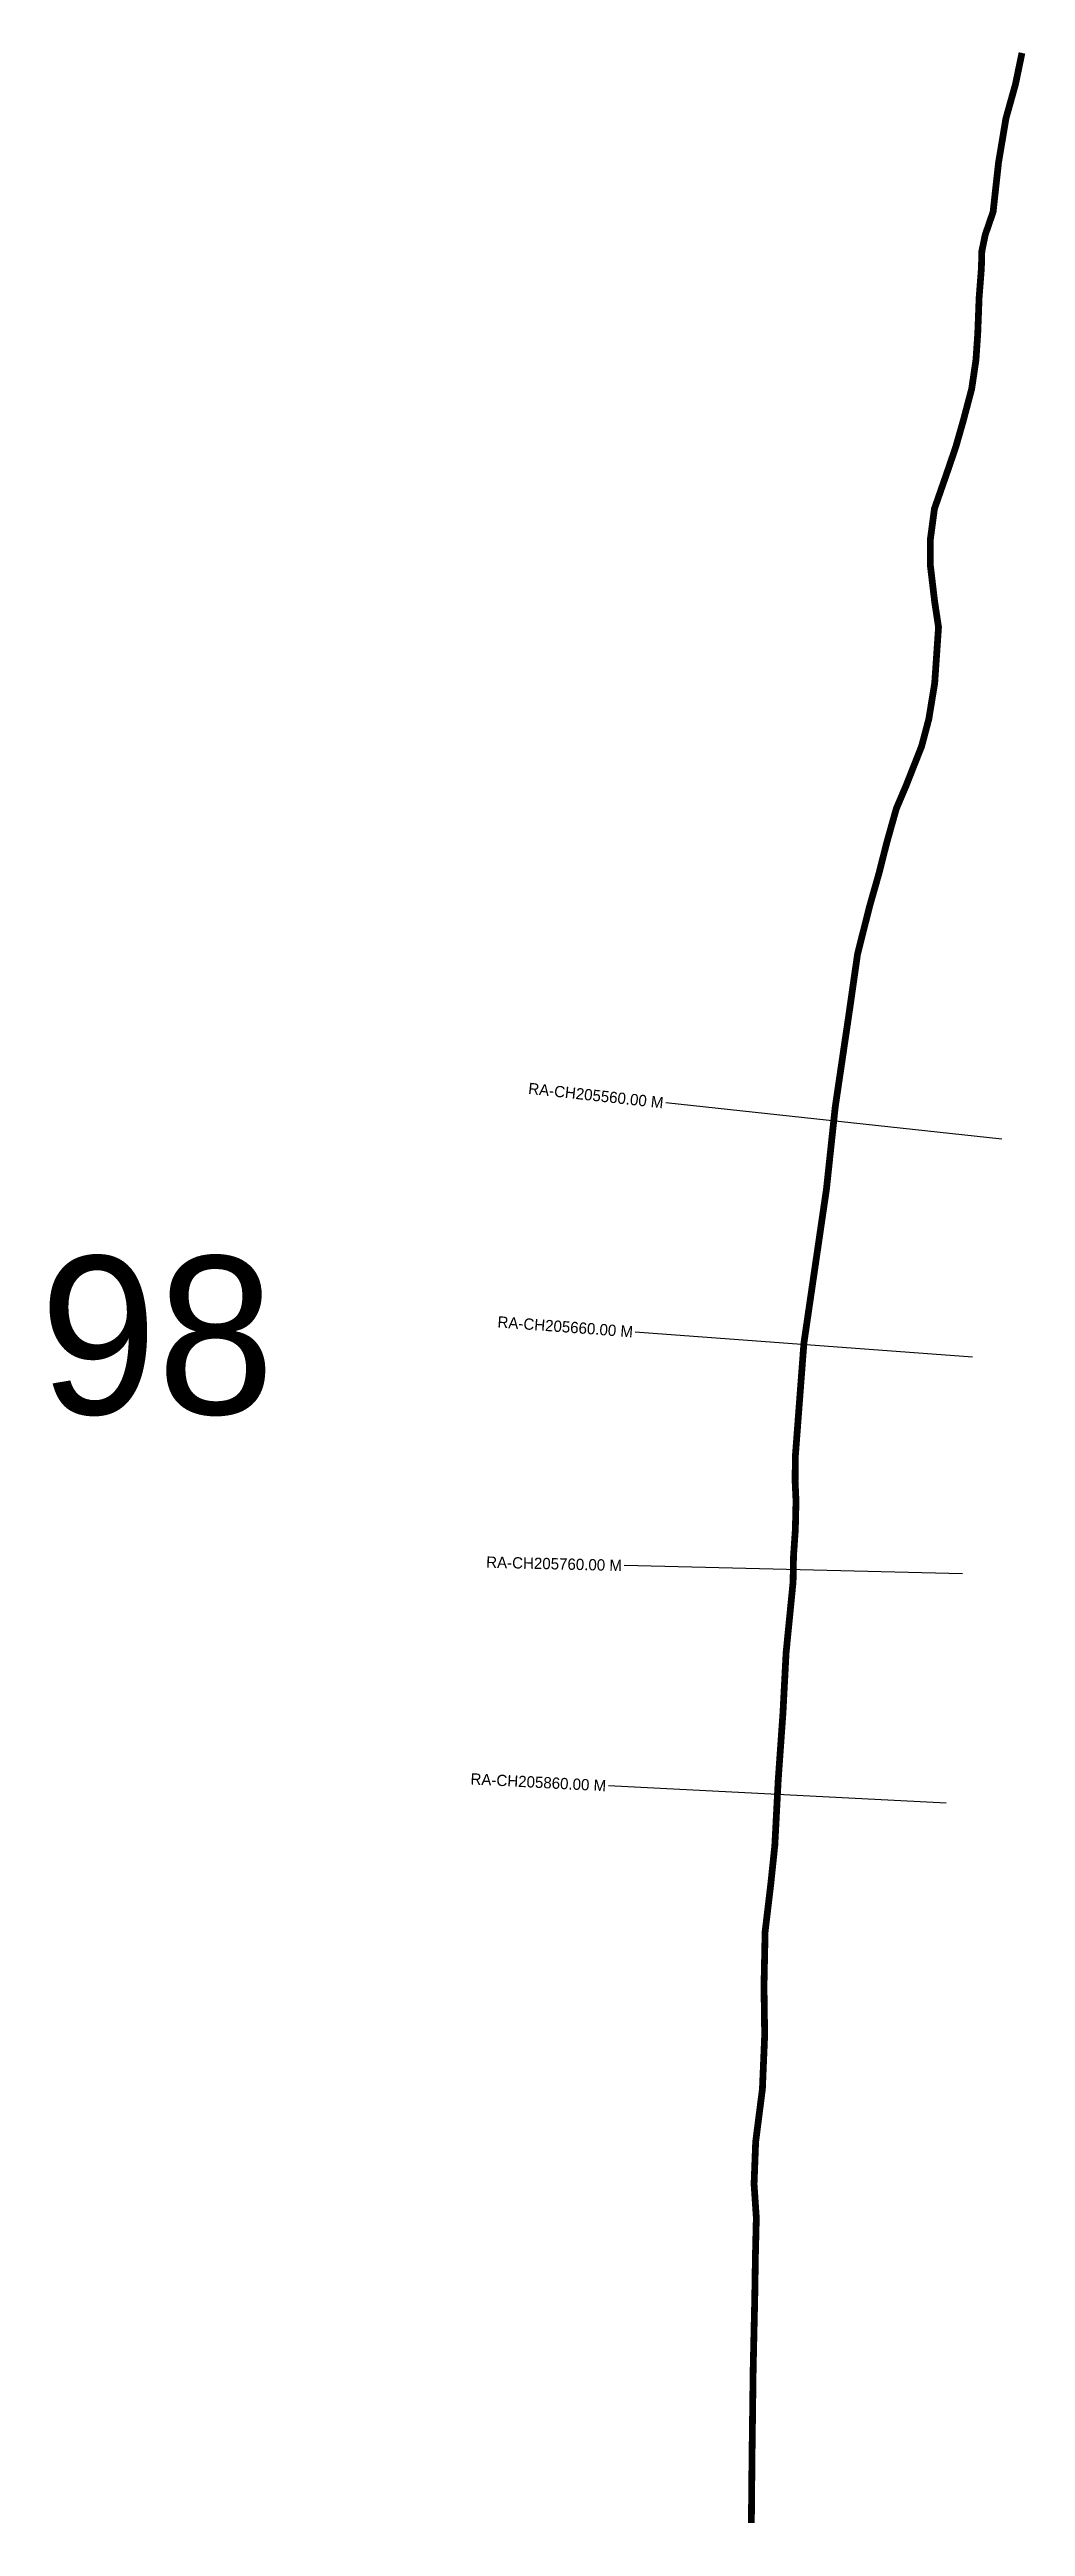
# Model space of a CAD drawing. Header units: metres. Extents: x 274533 to 282048, y 2078472 to 2079570.
# Drawn here: x 274533 to 274966, y 2078472 to 2079570 of the extents above; entities outside this region: 2.
import ezdxf
from ezdxf.enums import TextEntityAlignment as Align

# ---------------------------------------------------------------- set-up
doc = ezdxf.new("R2010")
doc.units = ezdxf.units.M
for name, color, linetype in [('CS', 134, 'Continuous'), ('CSMark', 210, 'Continuous'), ('NATURALLY PROTECTED', 3, 'Continuous'), ('VILLAGE NAME', 250, 'Continuous')]:
    doc.layers.add(name, color=color, linetype=linetype)

msp = doc.modelspace()

# ---------------------------------------------------------------- linework, layer by layer
at = {"color": 6, "const_width": 2}
msp.add_lwpolyline([(281947, 2079166.7), (281978.1, 2079085.5), (281983.2, 2079072.2), (282047, 2078955.2), (282033.2, 2078838.8), (282033, 2078812.9), (281994.2, 2078813.2), (281929.4, 2078800.8), (281845.3, 2078807.8), (281819.2, 2078855.7), (281808, 2078875.1), (281781.4, 2078918.3), (281736.3, 2078944.6), (281699.4, 2078975.2), (281699.7, 2079001.1), (281725.8, 2079026.7), (281751.7, 2079039.4), (281790.8, 2079064.8), (281842.9, 2079103.1), (281894.5, 2079136.7), (281921, 2079154), (281947, 2079166.7)], dxfattribs=at)
at = {"layer": 'CS'}
for p, q in [((274955.8, 2079087), (274806.7, 2079103.1)), ((274942.7, 2078990.4), (274793.2, 2079001.5)), ((274938.3, 2078894.3), (274788.3, 2078898)), ((274931.1, 2078792.6), (274781.3, 2078800.2))]:
    msp.add_line(p, q, dxfattribs=at)
at = {"layer": 'NATURALLY PROTECTED', "const_width": 3, "flags": 128}
msp.add_lwpolyline([(274964.7, 2079568.8), (274961.8, 2079554.8), (274957.6, 2079539.8), (274954.3, 2079520.1), (274951.9, 2079498.3), (274948.4, 2079488.1), (274946.9, 2079480.8), (274946.7, 2079473.2), (274945.7, 2079460.3), (274945.1, 2079444.5), (274944.3, 2079432.7), (274942.4, 2079419.8), (274938.7, 2079405.8), (274935.3, 2079393.9), (274931.3, 2079382.2), (274925.9, 2079366.7), (274924.1, 2079353.2), (274924.1, 2079341.3), (274926, 2079325.3), (274927.7, 2079314.1), (274926.9, 2079302.5), (274926, 2079289.3), (274923.4, 2079273.4), (274920.2, 2079261.3), (274913.3, 2079243.8), (274909, 2079233.7), (274904.7, 2079218.4), (274901.3, 2079205), (274897.1, 2079190.2), (274891.8, 2079169.2), (274887.9, 2079142), (274881.9, 2079101.4), (274878, 2079064.9), (274868, 2078996.6), (274864.2, 2078946.4), (274864.2, 2078946.4), (274864.1, 2078935.3), (274864.1, 2078935.3), (274864.1, 2078935.3), (274864.5, 2078926.6), (274864.2, 2078913.9), (274863.4, 2078902.2), (274863.2, 2078890.7), (274862, 2078878.5), (274860.1, 2078859.3), (274858.7, 2078832.4), (274856.6, 2078802.7), (274855.1, 2078773.8), (274853.3, 2078756.6), (274850.8, 2078735.6), (274850.3, 2078711.4), (274850.6, 2078689.6), (274849.6, 2078665.8), (274846.6, 2078642.3), (274845.9, 2078623.7), (274846.9, 2078608.7), (274846.5, 2078592.1), (274846.2, 2078573), (274845.5, 2078541.5), (274845, 2078503.7), (274844.7, 2078473.3)], dxfattribs=at)

# ---------------------------------------------------------------- texts
at = {"insert": (274529.1, 2079035.1), "char_height": 70, "attachment_point": 1}
msp.add_mtext_dynamic_manual_height_columns('98', width=95.172, gutter_width=1, heights=[0], dxfattribs=at)
at = {"layer": 'CSMark'}
for s, rotation, p in [('RA-CH205560.00 M', 353.8643, (274805.7, 2079103.2)), ('RA-CH205660.00 M', 355.7378, (274792.2, 2079001.6)), ('RA-CH205760.00 M', 358.5761, (274787.3, 2078898)), ('RA-CH205860.00 M', 357.0713, (274780.3, 2078800.3))]:
    msp.add_text(s, height=5, rotation=rotation, dxfattribs=at).set_placement(p, align=Align.MIDDLE_RIGHT)
at = {"layer": 'VILLAGE NAME', "insert": (281775.8, 2079001.2), "char_height": 44.201, "attachment_point": 1, "rotation": 1.1028}
msp.add_mtext_dynamic_manual_height_columns('{\\fArial|b0|i0|c0|p34;REWAS}', width=295.463, gutter_width=221, heights=[0], dxfattribs=at)

doc.saveas('drawing.dxf')
